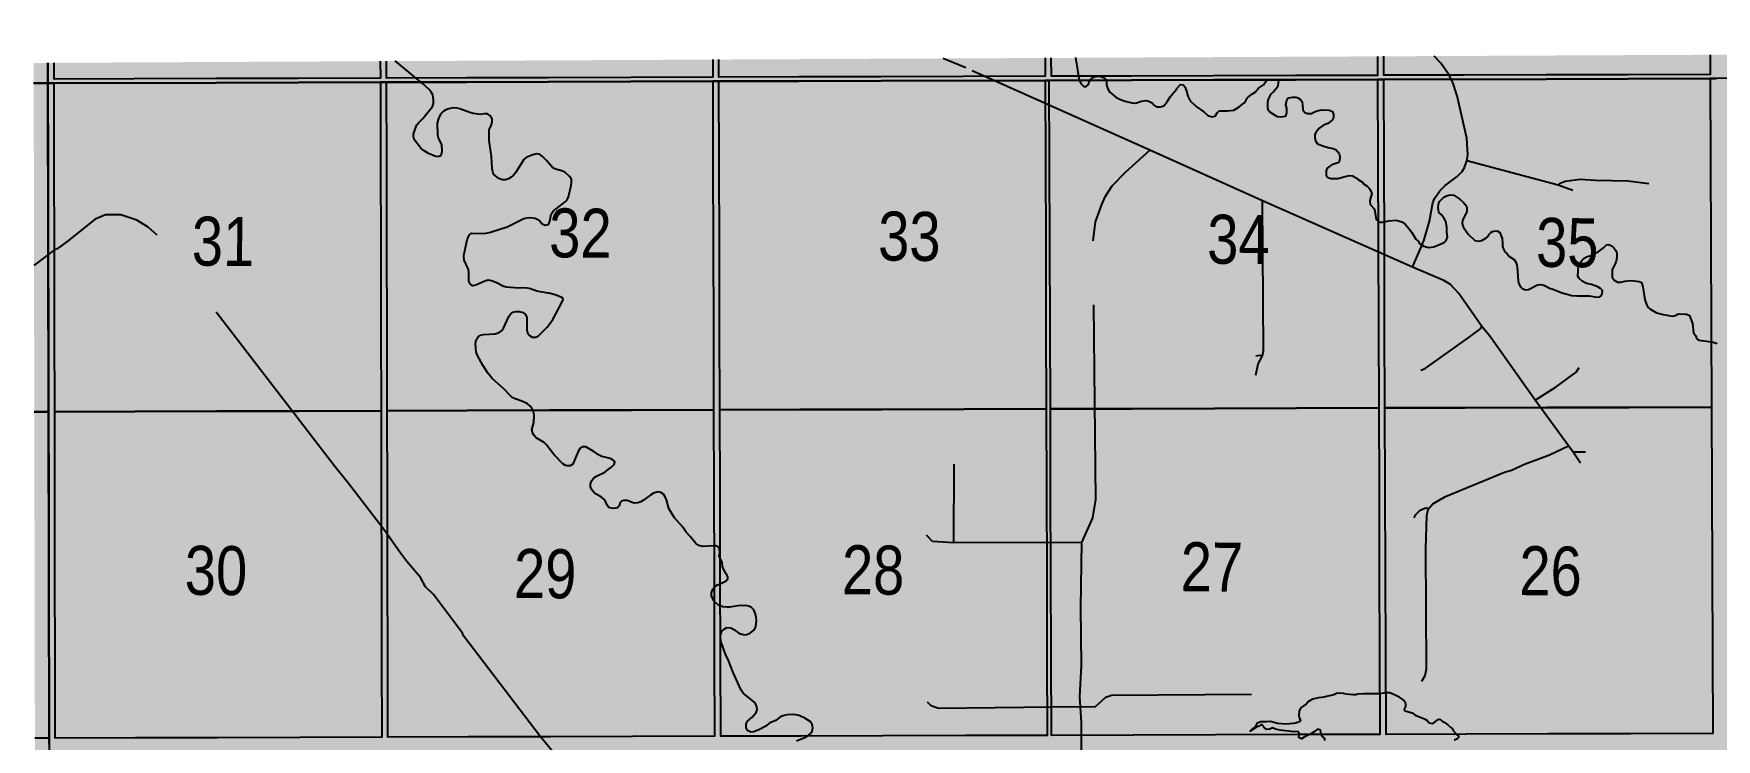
# Model space of a CAD drawing. Extents: x 513823 to 521440, y 6029490 to 6033352.
# Drawn here: x 518524.7 to 518799.2, y 6030742 to 6030857 of the extents above; entities that cross this region are included whole.
import ezdxf

# ---------------------------------------------------------------- set-up
doc = ezdxf.new("R2010")
doc.units = 0
doc.header["$LTSCALE"] = 5
doc.linetypes.add('DASHED2', pattern=[9.525, 6.35, -3.175])
for name, color, linetype in [('RoadSeg', 57, 'DASHED2'), ('T-WATER', 160, 'Continuous'), ('T-WATER-H', 133, 'Continuous'), ('Townships', 57, 'Continuous')]:
    doc.layers.add(name, color=color, linetype=linetype)
doc.layers.add('ROUTE-MAP-BACKGROUND-H', color=7, linetype='Continuous', true_color=0xf0ebff)
doc.layers.add('Sections', color=7, linetype='Continuous', true_color=0x13f661)
doc.styles.add('120', font='ARIALN.TTF', dxfattribs={"height": 13})

msp = doc.modelspace()

# ---------------------------------------------------------------- hatches: boundary and pattern name
at = {"layer": 'ROUTE-MAP-BACKGROUND-H'}
h = msp.add_hatch(color=256, dxfattribs=at)
h.dxf.hatch_style = 1
h.paths.add_polyline_path([(519556.633, 6029881.078), (518576.608, 6029875.664), (518575.923, 6030199.848), (518525.91, 6030199.804), (518524.729, 6030852.267), (519506.704, 6030857.03), (519512.062, 6030209.867), (519553.826, 6030210.196)])
at = {"layer": 'T-WATER-H'}
h = msp.add_hatch(color=256, dxfattribs=at)
h.dxf.hatch_style = 1
h.paths.add_polyline_path([(518770.95, 6030724.428), (518770.669, 6030725.612), (518769.754, 6030728.188), (518768.874, 6030729.419), (518767.542, 6030731.688), (518767.134, 6030732.794), (518767.006, 6030733.277), (518766.912, 6030733.943), (518766.664, 6030734.37), (518766.197, 6030734.631), (518765.713, 6030735.025), (518763.385, 6030735.34), (518762.756, 6030735.417), (518762.12, 6030735.366), (518761.198, 6030734.982), (518760.201, 6030734.489), (518759.81, 6030734.213), (518759.734, 6030734.213), (518759.452, 6030733.823), (518759.155, 6030733.334), (518759.225, 6030732.835), (518759.975, 6030731.455), (518759.977, 6030730.77), (518759.809, 6030730.177), (518758.515, 6030729.984), (518757.327, 6030730.053), (518755.927, 6030730.745), (518755.711, 6030730.905), (518754.736, 6030730.957), (518754.241, 6030731.097), (518754.188, 6030731.395), (518754.504, 6030731.986), (518754.526, 6030732.163), (518754.687, 6030732.461), (518754.837, 6030732.544), (518755.101, 6030732.952), (518755.383, 6030733.724), (518755.521, 6030733.927), (518755.951, 6030734.199), (518756.644, 6030734.903), (518757.133, 6030735.826), (518757.363, 6030736.595), (518757.366, 6030736.968), (518757.429, 6030737.398), (518757.495, 6030737.51), (518757.481, 6030738.176), (518757.409, 6030738.523), (518757.221, 6030739.022), (518756.726, 6030739.705), (518756.4, 6030740.603), (518756.134, 6030741.007), (518755.758, 6030741.303), (518755.815, 6030741.546), (518755.979, 6030741.655), (518756.505, 6030741.844), (518756.841, 6030742.003), (518757.135, 6030742.24), (518757.247, 6030742.413), (518756.822, 6030742.832), (518756.804, 6030742.85), (518756.317, 6030743.397), (518756.177, 6030743.656), (518755.93, 6030743.887), (518755.455, 6030744.309), (518754.86, 6030744.771), (518754.482, 6030744.995), (518754.26, 6030745.207), (518753.971, 6030745.234), (518753.751, 6030745.149), (518753.385, 6030744.802), (518752.899, 6030744.531), (518752.417, 6030744.665), (518752.096, 6030745.045), (518751.624, 6030745.298), (518750.808, 6030745.661), (518750.102, 6030745.907), (518749.623, 6030746.295), (518748.671, 6030746.559), (518748.388, 6030746.69), (518748.339, 6030746.915), (518748.528, 6030747.299), (518748.539, 6030747.666), (518748.458, 6030748.055), (518748.329, 6030748.243), (518747.279, 6030748.982), (518746.833, 6030749.239), (518745.999, 6030749.604), (518745.293, 6030749.603), (518744.289, 6030749.451), (518742.519, 6030749.426), (518741.703, 6030749.47), (518740.744, 6030749.37), (518740.451, 6030749.28), (518739.949, 6030749.271), (518738.866, 6030749.378), (518738.38, 6030749.487), (518737.373, 6030749.526), (518736.83, 6030749.305), (518735.25, 6030748.9), (518734.409, 6030748.801), (518733.419, 6030748.582), (518732.588, 6030748.079), (518732.27, 6030747.659), (518731.524, 6030747.093), (518731.234, 6030746.61), (518731.214, 6030745.826), (518731.287, 6030745.334), (518731.47, 6030745.062), (518731.34, 6030744.951), (518730.585, 6030744.654), (518730.304, 6030744.599), (518728.992, 6030744.518), (518727.664, 6030744.63), (518726.494, 6030744.909), (518725.866, 6030744.851), (518724.929, 6030744.892), (518724.344, 6030744.653), (518724.271, 6030744.37), (518724.057, 6030744.02), (518723.47, 6030743.591), (518723.182, 6030743.285), (518724.294, 6030744.007), (518724.699, 6030744.107), (518724.983, 6030744.369), (518725.111, 6030744.355), (518725.409, 6030743.979), (518725.883, 6030743.573), (518726.405, 6030743.627), (518726.86, 6030743.851), (518727.308, 6030743.61), (518728.065, 6030743.47), (518729.886, 6030743.248), (518731.055, 6030743.196), (518731.215, 6030742.871), (518731.201, 6030742.761), (518731.142, 6030742.28), (518731.568, 6030742.034), (518731.981, 6030742.317), (518732.894, 6030742.766), (518732.924, 6030742.781), (518733.801, 6030743.306), (518734.185, 6030743.626), (518734.642, 6030743.522), (518734.802, 6030742.792), (518734.81, 6030742.772), (518734.919, 6030742.475), (518735.355, 6030742.103), (518735.376, 6030741.789), (518735.389, 6030741.593), (518735.154, 6030741.155), (518735.115, 6030740.926), (518735.18, 6030740.503), (518735.517, 6030740.109), (518735.826, 6030739.416), (518736.013, 6030738.519), (518736.313, 6030738.141), (518736.879, 6030737.841), (518738.054, 6030737.83), (518738.635, 6030737.916), (518739.705, 6030738.263), (518740.484, 6030738.879), (518740.872, 6030738.614), (518741.052, 6030738.09), (518741.316, 6030737.67), (518741.66, 6030737.259), (518742.109, 6030737.036), (518742.714, 6030737.103), (518743.237, 6030737.305), (518743.672, 6030737.545), (518743.851, 6030737.464), (518744.016, 6030737.137), (518744.334, 6030736.185), (518745.348, 6030734.736), (518745.491, 6030734.485), (518745.355, 6030734.357), (518745.345, 6030734.348), (518745.097, 6030734.155), (518744.352, 6030733.939), (518744.341, 6030733.936), (518742.088, 6030733.308), (518741.403, 6030732.993), (518740.995, 6030732.719), (518740.45, 6030732.506), (518739.076, 6030732.492), (518738.209, 6030732.399), (518737.887, 6030732.289), (518737.428, 6030732.029), (518736.947, 6030731.909), (518736.703, 6030732.372), (518736.389, 6030732.747), (518736.182, 6030733.201), (518735.906, 6030734.243), (518735.156, 6030734.971), (518734.215, 6030735.493), (518733.721, 6030735.57), (518732.267, 6030735.642), (518732.308, 6030734.382), (518732.601, 6030732.722), (518733.029, 6030732.468), (518733.194, 6030732.442), (518735.312, 6030732.468), (518735.675, 6030732.32), (518735.878, 6030731.863), (518735.818, 6030731.715), (518735.463, 6030731.577), (518733.888, 6030731.078), (518733.334, 6030730.819), (518732.776, 6030730.667), (518732.238, 6030730.548), (518731.788, 6030730.331), (518731.164, 6030729.508), (518730.613, 6030728.65), (518730.422, 6030728.188), (518730.395, 6030727.97), (518730.405, 6030726.775), (518730.517, 6030726.185), (518730.506, 6030725.686), (518730.147, 6030725.207), (518729.727, 6030724.913), (518729.031, 6030724.675), (518728.53, 6030724.667), (518728.012, 6030724.745), (518727.63, 6030725.046), (518726.917, 6030726.429), (518726.232, 6030727.448), (518726.361, 6030727.021), (518726.322, 6030726.742), (518725.811, 6030725.468), (518725.963, 6030725.316), (518726.029, 6030724.142), (518726.258, 6030723.013), (518726.502, 6030722.456), (518726.779, 6030722.445), (518727.063, 6030722.767), (518727.532, 6030722.911), (518727.968, 6030722.676), (518728.85, 6030722.362), (518729.163, 6030720.442), (518729.183, 6030718.432), (518729.317, 6030717.901), (518729.601, 6030717.458), (518730.22, 6030716.72), (518730.492, 6030716.263), (518730.8, 6030715.887), (518731.148, 6030715.537), (518731.985, 6030715.003), (518732.441, 6030714.687), (518734.073, 6030714.361), (518735.423, 6030714.169), (518736.557, 6030714.23), (518737.313, 6030714.469), (518737.709, 6030714.48), (518738.308, 6030714.4), (518739.072, 6030714.186), (518739.98, 6030714.201), (518740.704, 6030714.433), (518742.032, 6030714.401), (518742.596, 6030714.514), (518743.412, 6030714.476), (518743.833, 6030714.355), (518744.407, 6030714.381), (518744.936, 6030714.479), (518745.932, 6030715.02), (518746.254, 6030715.195), (518746.663, 6030715.467), (518748.556, 6030717.015), (518748.732, 6030717.679), (518748.783, 6030718.432), (518748.872, 6030718.813), (518749.186, 6030719.177), (518749.508, 6030719.433), (518750.189, 6030719.558), (518750.361, 6030719.496), (518750.569, 6030719.248), (518750.809, 6030718.816), (518750.933, 6030718.246), (518751.197, 6030717.828), (518751.656, 6030717.566), (518751.89, 6030717.124), (518752.052, 6030716.55), (518751.929, 6030715.988), (518751.758, 6030715.637), (518751.255, 6030715.055), (518751.24, 6030715.033), (518750.767, 6030714.331), (518750.105, 6030713.613), (518749.631, 6030713.689), (518749.581, 6030713.743), (518749.139, 6030713.766), (518748.757, 6030713.424), (518748.346, 6030712.86), (518747.79, 6030712.317), (518746.971, 6030711.766), (518746.626, 6030711.352), (518745.863, 6030710.015), (518745.494, 6030709.683), (518744.428, 6030707.971), (518744.205, 6030707.371), (518744.083, 6030706.057), (518743.899, 6030705.001), (518743.596, 6030704.56), (518743.262, 6030704.212), (518741.987, 6030703.172), (518741.494, 6030702.525), (518741.268, 6030702.361), (518740.89, 6030702.356), (518740.404, 6030702.471), (518739.74, 6030702.738), (518739.061, 6030702.783), (518738.464, 6030702.773), (518737.339, 6030702.584), (518736.883, 6030702.381), (518735.858, 6030701.294), (518735.492, 6030700.981), (518735.239, 6030700.551), (518735.238, 6030700.341), (518735.351, 6030699.974), (518736.516, 6030699.037), (518736.746, 6030698.781), (518737.29, 6030698.387), (518738.747, 6030697.05), (518739.14, 6030696.756), (518739.589, 6030696.521), (518739.834, 6030696.295), (518740.514, 6030695.344), (518741.337, 6030694.498), (518742.456, 6030693.743), (518743.608, 6030692.746), (518743.932, 6030692.39), (518744.207, 6030691.983), (518744.484, 6030691.28), (518744.499, 6030691.231), (518744.739, 6030690.444), (518745.036, 6030690.389), (518745.491, 6030690.562), (518745.506, 6030690.568), (518745.72, 6030690.664), (518745.888, 6030690.626), (518746.206, 6030690.459), (518746.936, 6030689.823), (518748.086, 6030689.528), (518748.174, 6030689.006), (518748.31, 6030688.706), (518748.379, 6030688.917), (518748.681, 6030689.313), (518749.141, 6030689.173), (518749.64, 6030689.154), (518750.672, 6030689.717), (518751.352, 6030690.277), (518751.416, 6030690.516), (518751.422, 6030691.001), (518751.58, 6030691.549), (518752.494, 6030691.968), (518754.38, 6030692.655), (518755.947, 6030692.53), (518756.437, 6030692.605), (518756.63, 6030693.113), (518756.531, 6030693.476), (518756.398, 6030693.588), (518757.01, 6030694.375), (518757.384, 6030694.667), (518757.937, 6030694.799), (518758.432, 6030695.033), (518758.551, 6030695.371), (518758.099, 6030695.632), (518757.596, 6030696.111), (518757.755, 6030697.078), (518757.961, 6030697.532), (518758.51, 6030698.093), (518758.563, 6030698.36), (518758.771, 6030698.833), (518758.481, 6030699.285), (518758.469, 6030699.787), (518758.597, 6030700.426), (518759.039, 6030700.407), (518759.558, 6030700.148), (518759.978, 6030700.4), (518759.941, 6030701.768), (518760.013, 6030702.164), (518760.604, 6030702.569), (518761.084, 6030702.711), (518762.079, 6030702.885), (518762.975, 6030702.783), (518763.426, 6030702.566), (518763.883, 6030702.684), (518764.607, 6030703.364), (518765.044, 6030703.607), (518765.712, 6030703.657), (518766.264, 6030703.528), (518766.385, 6030703.654), (518766.55, 6030703.982), (518766.742, 6030704.443), (518766.749, 6030704.615), (518766.937, 6030704.986), (518767.487, 6030705.701), (518768.424, 6030706.244), (518769.216, 6030707.588), (518769.411, 6030708.066), (518769.663, 6030708.286), (518770.074, 6030708.808), (518770.383, 6030708.968), (518770.499, 6030709.202), (518770.605, 6030709.691), (518770.692, 6030710.155), (518770.741, 6030710.977), (518770.908, 6030711.49), (518771.9, 6030712.991), (518771.91, 6030713.003), (518772.334, 6030713.529), (518772.601, 6030714.037), (518773.149, 6030714.816), (518773.178, 6030715.089), (518773.217, 6030715.466), (518773.519, 6030715.876), (518774.279, 6030717.197), (518774.328, 6030718.05), (518774.31, 6030718.587), (518774.179, 6030719.069), (518773.55, 6030720.66), (518772.769, 6030721.998), (518771.874, 6030723.024), (518771.865, 6030723.034), (518771.353, 6030723.701)])

# ---------------------------------------------------------------- linework, layer by layer
at = {"layer": 'RoadSeg'}
for p, q in [((518725.214, 6030829.795), (518706.833, 6030838.02)), ((518773.431, 6030832.326), (518758.546, 6030836.322)), ((518749.688, 6030818.973), (518725.214, 6030829.795)), ((518775.861, 6030831.46), (518773.431, 6030832.326)), ((518749.688, 6030818.973), (518750.887, 6030821.737)), ((518750.887, 6030821.737), (518751.154, 6030822.336)), ((518751.154, 6030822.336), (518751.387, 6030822.935)), ((518751.387, 6030822.935), (518751.52, 6030823.269)), ((518775.129, 6030789.803), (518769.701, 6030797.262)), ((518775.895, 6030788.771), (518775.129, 6030789.803)), ((518777.093, 6030786.973), (518775.895, 6030788.771)), ((518777.893, 6030788.771), (518775.895, 6030788.771)), ((518674.866, 6030774.02), (518674.899, 6030786.84)), ((518695.711, 6030774.053), (518674.866, 6030774.02))]:
    msp.add_line(p, q, dxfattribs=at)
for points in [[(518706.833, 6030838.02), (518676.797, 6030851.439), (518673.467, 6030852.805), (518673.128, 6030852.987)], [(518758.546, 6030836.322), (518758.679, 6030837.254), (518758.546, 6030839.985), (518756.981, 6030846.911), (518756.248, 6030849.042), (518755.649, 6030850.274), (518754.284, 6030852.239), (518753.216, 6030853.376)], [(518695.711, 6030774.053), (518697.543, 6030778.082), (518698.042, 6030781.079), (518697.576, 6030823.235), (518697.942, 6030826.332), (518698.974, 6030829.196), (518699.607, 6030830.528), (518700.706, 6030832.193), (518702.837, 6030834.457), (518706.833, 6030838.02)], [(518751.52, 6030823.269), (518752.452, 6030826.465), (518752.985, 6030829.462), (518753.285, 6030830.161), (518754.151, 6030831.427), (518755.016, 6030832.292), (518756.948, 6030833.724), (518757.78, 6030834.557), (518758.18, 6030835.19), (518758.546, 6030836.322)], [(518773.431, 6030832.326), (518773.764, 6030832.659), (518774.563, 6030832.992), (518777.027, 6030833.325), (518779.524, 6030833.125), (518784.786, 6030833.058), (518788.249, 6030832.625)], [(518725.181, 6030804.521), (518725.347, 6030805.387), (518725.214, 6030829.795)], [(518610.3, 6030738.889), (518607.436, 6030742.386), (518594.849, 6030758.835), (518594.716, 6030759.268), (518589.954, 6030765.562), (518588.655, 6030766.827), (518587.823, 6030768.359), (518585.625, 6030770.956), (518584.493, 6030772.488), (518581.996, 6030775.984), (518578.266, 6030780.846), (518576.102, 6030783.676), (518573.871, 6030786.473), (518544.868, 6030824.201), (518543.402, 6030825.5), (518541.538, 6030826.632), (518538.974, 6030827.498), (518536.443, 6030827.497), (518534.778, 6030826.765), (518530.216, 6030823.169), (518528.584, 6030821.97), (518528.152, 6030821.803), (518524.78, 6030819.245)], [(518760.977, 6030809.283), (518757.214, 6030814.677), (518755.882, 6030816.143), (518754.783, 6030816.775), (518749.688, 6030818.973)], [(518751.054, 6030802.157), (518751.72, 6030802.457), (518758.713, 6030807.385), (518760.744, 6030808.917), (518760.977, 6030809.283)], [(518769.701, 6030797.262), (518762.275, 6030807.685), (518760.977, 6030809.283)], [(518724.115, 6030804.488), (518724.748, 6030804.621), (518725.181, 6030804.521)], [(518724.115, 6030801.358), (518724.515, 6030803.222), (518725.181, 6030804.521)], [(518769.701, 6030797.262), (518773.131, 6030799.46), (518776.361, 6030801.857), (518776.86, 6030802.623)], [(518752.219, 6030779.514), (518752.985, 6030780.347), (518755.05, 6030781.578), (518764.706, 6030785.541), (518765.838, 6030785.874), (518767.936, 6030786.84), (518772.032, 6030788.338), (518775.129, 6030789.803)], [(518749.955, 6030778.082), (518750.221, 6030778.648), (518750.954, 6030779.314), (518751.986, 6030779.747), (518752.219, 6030779.514)], [(518751.22, 6030751.443), (518751.753, 6030752.375), (518751.986, 6030753.474), (518751.853, 6030773.021), (518752.019, 6030778.448), (518752.219, 6030779.514)], [(518674.866, 6030774.02), (518671.37, 6030774.253), (518670.404, 6030775.252)], [(518695.511, 6030747.247), (518695.411, 6030748.879), (518695.678, 6030754.007), (518695.578, 6030763.464), (518695.711, 6030774.053)], [(518695.511, 6030747.247), (518672.369, 6030746.981), (518671.17, 6030747.447), (518670.571, 6030748.046)], [(518695.511, 6030747.247), (518697.942, 6030747.314), (518699.64, 6030748.846), (518700.573, 6030749.145), (518723.416, 6030749.312)], [(518710.562, 6030689.807), (518710.462, 6030690.406), (518710.196, 6030690.872), (518707.166, 6030693.37), (518706.2, 6030694.702), (518698.075, 6030717.178), (518697.076, 6030719.609), (518696.077, 6030721.407), (518695.744, 6030722.573), (518695.678, 6030744.65), (518695.511, 6030747.247)]]:
    msp.add_lwpolyline(points, dxfattribs=at)
at = {"layer": 'Sections', "color": 8}
for points in [[(518581.279, 6030852.542), (518581.285, 6030849.776), (518567.894, 6030849.737), (518554.502, 6030849.699), (518541.111, 6030849.661), (518528.055, 6030849.623), (518528.05, 6030852.284)], [(518635.512, 6030852.805), (518635.519, 6030849.93), (518622.128, 6030849.892), (518608.737, 6030849.854), (518595.346, 6030849.816), (518582.289, 6030849.778), (518582.283, 6030852.547)], [(518689.745, 6030853.068), (518689.753, 6030850.083), (518676.362, 6030850.045), (518662.971, 6030850.008), (518649.58, 6030849.97), (518636.524, 6030849.933), (518636.516, 6030852.81)], [(518743.977, 6030853.331), (518743.987, 6030850.237), (518730.596, 6030850.199), (518717.205, 6030850.161), (518703.814, 6030850.123), (518690.757, 6030850.086), (518690.749, 6030853.073)], [(518798.244, 6030853.594), (518798.256, 6030850.363), (518784.856, 6030850.332), (518771.456, 6030850.301), (518758.056, 6030850.269), (518744.991, 6030850.239), (518744.981, 6030853.336)], [(518524.726, 6030848.949), (518527.052, 6030848.951), (518527.076, 6030835.558), (518527.101, 6030822.166), (518527.126, 6030808.776), (518527.151, 6030795.386), (518524.823, 6030795.384)], [(518524.823, 6030795.384), (518527.151, 6030795.386), (518527.177, 6030781.995), (518527.202, 6030768.605), (518527.228, 6030755.215), (518527.252, 6030742.159), (518524.919, 6030742.158)]]:
    msp.add_lwpolyline(points, dxfattribs=at)
for points in [[(518541.218, 6030795.426), (518528.156, 6030795.389), (518528.13, 6030808.779), (518528.105, 6030822.169), (518528.08, 6030835.561), (518528.056, 6030848.954), (518541.112, 6030848.991), (518554.504, 6030849.029), (518567.895, 6030849.068), (518581.286, 6030849.106), (518581.316, 6030835.714), (518581.346, 6030822.322), (518581.377, 6030808.932), (518581.408, 6030795.541), (518568.011, 6030795.503), (518554.614, 6030795.464)], [(518595.474, 6030795.582), (518582.412, 6030795.544), (518582.382, 6030808.935), (518582.351, 6030822.325), (518582.321, 6030835.717), (518582.291, 6030849.109), (518595.347, 6030849.146), (518608.739, 6030849.185), (518622.13, 6030849.223), (518635.521, 6030849.261), (518635.556, 6030835.868), (518635.592, 6030822.476), (518635.628, 6030809.086), (518635.664, 6030795.696), (518622.268, 6030795.658), (518608.871, 6030795.62)], [(518649.731, 6030795.735), (518636.669, 6030795.699), (518636.632, 6030809.089), (518636.596, 6030822.479), (518636.561, 6030835.871), (518636.525, 6030849.263), (518649.582, 6030849.3), (518662.973, 6030849.338), (518676.364, 6030849.376), (518689.755, 6030849.414), (518689.797, 6030836.021), (518689.839, 6030822.627), (518689.881, 6030809.236), (518689.924, 6030795.844), (518676.526, 6030795.808), (518663.129, 6030795.771)], [(518703.988, 6030795.885), (518690.593, 6030795.846), (518690.551, 6030809.238), (518690.508, 6030822.629), (518690.466, 6030836.022), (518690.425, 6030849.416), (518703.816, 6030849.454), (518717.207, 6030849.491), (518730.598, 6030849.529), (518743.989, 6030849.567), (518744.035, 6030836.175), (518744.08, 6030822.783), (518744.126, 6030809.393), (518744.172, 6030796.002), (518730.778, 6030795.963), (518717.383, 6030795.924)], [(518758.245, 6030796.036), (518745.177, 6030796.005), (518745.13, 6030809.395), (518745.084, 6030822.785), (518745.039, 6030836.177), (518744.993, 6030849.569), (518758.058, 6030849.6), (518771.458, 6030849.631), (518784.858, 6030849.663), (518798.258, 6030849.694), (518798.307, 6030836.303), (518798.355, 6030822.912), (518798.405, 6030809.523), (518798.454, 6030796.134), (518785.051, 6030796.101), (518771.648, 6030796.069)], [(518541.324, 6030742.2), (518528.257, 6030742.162), (518528.232, 6030755.218), (518528.206, 6030768.608), (518528.181, 6030781.998), (518528.156, 6030795.389), (518541.218, 6030795.426), (518554.614, 6030795.464), (518568.011, 6030795.503), (518581.408, 6030795.541), (518581.439, 6030782.151), (518581.47, 6030768.761), (518581.501, 6030755.371), (518581.531, 6030742.315), (518568.129, 6030742.277), (518554.726, 6030742.238)], [(518595.602, 6030742.356), (518582.535, 6030742.318), (518582.505, 6030755.374), (518582.474, 6030768.764), (518582.443, 6030782.154), (518582.412, 6030795.544), (518595.474, 6030795.582), (518608.871, 6030795.62), (518622.268, 6030795.658), (518635.664, 6030795.696), (518635.701, 6030782.306), (518635.737, 6030768.916), (518635.773, 6030755.525), (518635.808, 6030742.47), (518622.407, 6030742.432), (518609.005, 6030742.394)], [(518649.88, 6030742.507), (518636.813, 6030742.473), (518636.777, 6030755.528), (518636.741, 6030768.918), (518636.705, 6030782.309), (518636.669, 6030795.699), (518649.731, 6030795.735), (518663.129, 6030795.771), (518676.526, 6030795.808), (518689.924, 6030795.844), (518689.965, 6030782.453), (518690.006, 6030769.061), (518690.047, 6030755.669), (518690.087, 6030742.613), (518676.685, 6030742.577), (518663.282, 6030742.542)], [(518704.156, 6030742.655), (518690.756, 6030742.615), (518690.716, 6030755.671), (518690.675, 6030769.063), (518690.634, 6030782.455), (518690.593, 6030795.846), (518703.988, 6030795.885), (518717.383, 6030795.924), (518730.778, 6030795.963), (518744.172, 6030796.002), (518744.219, 6030782.612), (518744.265, 6030769.222), (518744.311, 6030755.832), (518744.356, 6030742.776), (518730.956, 6030742.736), (518717.556, 6030742.695)], [(518758.431, 6030742.811), (518745.36, 6030742.779), (518745.315, 6030755.834), (518745.269, 6030769.224), (518745.223, 6030782.615), (518745.177, 6030796.005), (518758.245, 6030796.036), (518771.648, 6030796.069), (518785.051, 6030796.101), (518798.454, 6030796.134), (518798.503, 6030782.744), (518798.553, 6030769.355), (518798.602, 6030755.966), (518798.65, 6030742.912), (518785.244, 6030742.878), (518771.838, 6030742.845)]]:
    msp.add_lwpolyline(points, close=True, dxfattribs=at)
at = {"layer": 'T-WATER'}
for points in [[(518590.677, 6030836.938), (518590.163, 6030837.046), (518589.125, 6030837.489), (518588.292, 6030838.023), (518587.869, 6030838.388), (518586.984, 6030839.544), (518586.73, 6030839.975), (518586.686, 6030840.298), (518586.684, 6030840.624), (518587.012, 6030841.603), (518587.262, 6030842.154), (518587.543, 6030842.554), (518588.219, 6030843.224), (518589.801, 6030845.172), (518589.932, 6030845.669), (518589.945, 6030846.24), (518589.836, 6030847.062), (518589.595, 6030847.499), (518589.266, 6030847.928), (518588.138, 6030848.919), (518583.722, 6030852.577)], [(518695.357, 6030849.457), (518694.763, 6030853.171)], [(518695.357, 6030849.457), (518695.368, 6030849.33), (518695.613, 6030848.878), (518696.066, 6030848.42), (518696.464, 6030848.407), (518696.803, 6030848.759), (518696.995, 6030849.27), (518697.031, 6030849.463)], [(518699.761, 6030849.466), (518699.743, 6030848.609), (518700.013, 6030847.924), (518700.293, 6030847.486), (518701.285, 6030846.67), (518701.887, 6030846.331), (518702.78, 6030846.042), (518703.905, 6030845.769), (518704.507, 6030845.714), (518705.475, 6030846.004), (518706.161, 6030846.116), (518706.496, 6030846.104), (518707.185, 6030845.768), (518707.594, 6030845.338), (518707.904, 6030845.115), (518708.57, 6030845.083), (518709.084, 6030845.249), (518709.693, 6030846.03), (518710.122, 6030846.719), (518710.631, 6030847.345), (518710.902, 6030847.589), (518711.213, 6030848.087), (518711.694, 6030848.645), (518711.838, 6030848.727), (518712.217, 6030848.668), (518712.372, 6030848.593), (518712.553, 6030848.367), (518712.817, 6030847.681), (518712.997, 6030846.863), (518713.401, 6030846.08), (518714.404, 6030845.16), (518715.641, 6030844.296), (518716.293, 6030843.7), (518716.995, 6030843.462), (518717.192, 6030843.507), (518717.481, 6030843.574), (518717.813, 6030844.143), (518718.077, 6030844.375), (518718.279, 6030844.436), (518719.512, 6030844.428), (518720.549, 6030844.582), (518721.402, 6030845.091), (518722.142, 6030845.72), (518722.479, 6030846.063), (518722.727, 6030846.509), (518722.873, 6030846.658), (518723.45, 6030847.167), (518724, 6030847.518), (518724.542, 6030848.132), (518725.373, 6030848.676), (518725.862, 6030849.419), (518726.172, 6030849.541)], [(518727.794, 6030849.545), (518727.768, 6030848.889), (518727.658, 6030848.305), (518726.998, 6030847.56), (518726.53, 6030847.135), (518726.117, 6030846.375), (518726.015, 6030845.807), (518726.013, 6030844.986), (518726.05, 6030844.748), (518726.159, 6030844.571), (518726.475, 6030844.215), (518727.319, 6030843.693), (518727.659, 6030843.533), (518728.299, 6030843.474), (518728.884, 6030843.564), (518729.019, 6030843.654), (518729.197, 6030844.123), (518729.162, 6030844.825), (518729.017, 6030845.408), (518729.104, 6030845.948), (518729.297, 6030846.392), (518729.491, 6030846.563), (518730.121, 6030846.664), (518730.72, 6030846.663), (518730.993, 6030846.574), (518731.387, 6030846.298), (518731.674, 6030845.89), (518731.752, 6030845.493), (518731.808, 6030844.637), (518732.092, 6030844.184), (518732.532, 6030843.997), (518733.202, 6030844.017), (518733.572, 6030844.243), (518734.121, 6030844.466), (518734.836, 6030844.616), (518736.057, 6030844.564), (518736.607, 6030844.324), (518736.791, 6030843.858), (518736.815, 6030843.361), (518736.549, 6030842.908), (518735.852, 6030842.384), (518735.133, 6030842.091), (518734.388, 6030841.587), (518733.828, 6030840.781), (518733.751, 6030840.56), (518733.751, 6030840.054), (518733.827, 6030839.561), (518734.099, 6030839.144), (518734.44, 6030838.947), (518735.053, 6030838.732), (518735.946, 6030838.473), (518736.751, 6030838.324), (518737.206, 6030838.07), (518737.535, 6030837.729), (518737.779, 6030837.286), (518737.846, 6030837.018), (518737.837, 6030836.68), (518737.698, 6030836.125), (518737.505, 6030835.954), (518736.521, 6030835.63), (518736.164, 6030835.439), (518735.772, 6030835.11), (518735.576, 6030834.733), (518735.572, 6030833.962), (518735.821, 6030833.617), (518736.329, 6030833.426), (518737.489, 6030833.412), (518738.67, 6030833.767), (518739.414, 6030833.895), (518739.907, 6030833.87), (518740.741, 6030833.374), (518740.87, 6030833.182), (518741.519, 6030832.797), (518741.694, 6030832.528), (518742.302, 6030832.141), (518742.609, 6030831.821), (518742.816, 6030831.493), (518743.054, 6030830.896), (518742.867, 6030830.422), (518742.739, 6030829.85), (518742.767, 6030829.193), (518743.473, 6030828.43), (518743.771, 6030826.747), (518744.033, 6030826.51), (518744.123, 6030826.429), (518744.395, 6030826.313), (518744.77, 6030826.315), (518745.037, 6030826.369), (518745.838, 6030826.534), (518746.996, 6030826.641), (518747.948, 6030826.371)], [(518599.437, 6030816.719), (518598.885, 6030816.819), (518598.307, 6030816.698), (518596.851, 6030816.017), (518596.305, 6030815.888), (518595.931, 6030816.218), (518595.732, 6030816.679), (518595.71, 6030818.09), (518595.643, 6030818.586), (518594.965, 6030820.12), (518594.93, 6030820.877), (518595.225, 6030822.386), (518595.43, 6030823.433), (518595.755, 6030824.17), (518596.16, 6030824.487), (518598.183, 6030824.467), (518598.802, 6030824.532), (518599.284, 6030824.662), (518601.959, 6030825.52), (518604.248, 6030826.676), (518604.709, 6030826.869), (518605.218, 6030826.997), (518605.769, 6030827.036), (518606.542, 6030826.945), (518606.982, 6030826.708), (518607.369, 6030826.391), (518607.704, 6030826.027), (518608.152, 6030825.802), (518608.706, 6030825.913), (518608.761, 6030826.046), (518608.923, 6030826.441), (518609.162, 6030827.587), (518609.47, 6030828.095), (518611.432, 6030829.593), (518611.763, 6030829.959), (518611.986, 6030830.439), (518612.383, 6030832.07), (518612.458, 6030832.633), (518612.459, 6030833.276), (518612.417, 6030833.406), (518612.098, 6030833.784), (518611.358, 6030834.453), (518610.901, 6030834.654), (518609.849, 6030834.933), (518609.434, 6030835.158), (518608.736, 6030835.978), (518608.4, 6030836.373), (518607.661, 6030837.073), (518607.255, 6030837.38), (518606.758, 6030837.422), (518606.152, 6030837.275), (518605.103, 6030836.827), (518604.677, 6030836.516), (518603.329, 6030834.334), (518602.989, 6030833.945), (518602.609, 6030833.639), (518602.196, 6030833.383), (518601.692, 6030833.191), (518601.193, 6030833.204), (518600.599, 6030833.404), (518599.812, 6030834.051), (518599.615, 6030834.51), (518599.523, 6030835.037), (518599.443, 6030837.006), (518599.046, 6030839.597), (518599.017, 6030841.332), (518599.377, 6030842.072), (518599.547, 6030842.597), (518599.544, 6030843.1), (518599.326, 6030843.57), (518598.773, 6030843.96), (518598.276, 6030843.963), (518597.554, 6030843.875), (518596.43, 6030843.998), (518595.86, 6030844.16), (518594.245, 6030844.783), (518593.758, 6030844.897), (518593.16, 6030844.917), (518592.444, 6030844.771), (518591.976, 6030844.596), (518591.533, 6030844.331), (518591.174, 6030843.946), (518590.891, 6030843.489), (518590.697, 6030843.013), (518590.581, 6030842.433), (518590.6, 6030840.529), (518590.801, 6030839.895), (518591.271, 6030838.958), (518591.322, 6030837.826), (518591.145, 6030837.113), (518590.677, 6030836.938)], [(518747.948, 6030826.371), (518748.489, 6030825.949), (518749.121, 6030825.216), (518749.58, 6030824.604), (518750.239, 6030823.543), (518750.591, 6030823.197), (518750.829, 6030822.823), (518750.856, 6030822.779), (518750.957, 6030822.715), (518751.544, 6030822.392), (518752.31, 6030822.181), (518753.159, 6030822.268), (518754.441, 6030822.831), (518754.895, 6030823.03), (518755.149, 6030823.302), (518755.375, 6030823.838), (518755.275, 6030824.682), (518755.261, 6030825.459), (518755.126, 6030826.404), (518754.812, 6030827.009), (518754.294, 6030827.616), (518754.051, 6030827.809), (518753.956, 6030827.987), (518753.858, 6030828.553), (518753.939, 6030829.212), (518754.104, 6030829.684), (518754.81, 6030830.363), (518755.232, 6030830.611), (518755.779, 6030830.739), (518756.445, 6030830.699), (518757.399, 6030830.059), (518758.007, 6030829.517), (518758.337, 6030829.142), (518758.547, 6030828.669), (518758.535, 6030828.031), (518757.824, 6030826.587), (518757.803, 6030826.087), (518757.933, 6030825.53), (518758.776, 6030824.327), (518759.844, 6030823.321), (518760.446, 6030823.188), (518761.009, 6030823.281), (518761.661, 6030823.675), (518761.839, 6030823.84), (518762.198, 6030824.351), (518762.451, 6030824.599), (518762.754, 6030824.787), (518762.882, 6030824.842), (518763.514, 6030824.89), (518763.903, 6030824.591), (518764.328, 6030823.657), (518764.35, 6030822.855), (518764.366, 6030822.352), (518764.507, 6030821.872), (518764.767, 6030821.452), (518765.123, 6030821.146), (518765.415, 6030820.754), (518766.248, 6030820.197), (518766.512, 6030819.783), (518766.692, 6030819.282), (518766.748, 6030818.941), (518766.914, 6030816.733), (518767.022, 6030816.25), (518767.279, 6030815.749), (518767.517, 6030815.527), (518767.962, 6030815.299), (518768.34, 6030815.269), (518768.61, 6030815.31), (518769.972, 6030816.004), (518770.2, 6030816.077), (518770.63, 6030816.106), (518771.121, 6030816.012), (518771.543, 6030815.796), (518772.046, 6030815.537), (518772.594, 6030815.374), (518774.08, 6030814.794), (518775.678, 6030814.341), (518776.474, 6030814.266), (518778.491, 6030814.26), (518779.773, 6030814.093), (518780.265, 6030814.137), (518780.447, 6030814.298), (518780.644, 6030814.597), (518780.673, 6030815.142), (518780.341, 6030815.464), (518779.908, 6030815.748), (518778.902, 6030816.119), (518778.291, 6030816.223), (518777.822, 6030816.399), (518777.363, 6030816.656), (518776.864, 6030817.122)], [(518776.864, 6030817.122), (518776.695, 6030817.361), (518776.657, 6030817.484), (518776.69, 6030818.298), (518776.754, 6030819.3), (518777.299, 6030820.064), (518777.699, 6030820.426), (518778.04, 6030820.626), (518778.992, 6030820.932), (518779.563, 6030821.303), (518779.944, 6030821.441), (518780.822, 6030822.124), (518781.343, 6030822.616), (518781.672, 6030822.635), (518782.192, 6030822.456), (518782.551, 6030822.136), (518782.845, 6030821.701), (518783.023, 6030821.234), (518783.001, 6030820.544), (518782.901, 6030819.954), (518782.724, 6030819.486), (518782.255, 6030818.569), (518782.229, 6030818.409), (518782.274, 6030817.301), (518782.596, 6030816.843), (518783.128, 6030816.516), (518783.64, 6030816.534), (518784.314, 6030816.676), (518785.334, 6030816.785), (518786.662, 6030816.625), (518787.024, 6030816.432), (518787.267, 6030815.748), (518787.525, 6030814.003), (518787.658, 6030813.456), (518788.042, 6030812.477), (518788.396, 6030812.154), (518789.504, 6030811.509), (518790.576, 6030811.231), (518792.072, 6030810.987), (518792.625, 6030811.101), (518792.852, 6030811.223), (518793.077, 6030811.35), (518794.206, 6030811.315), (518794.418, 6030811.273), (518794.871, 6030811.057), (518795.331, 6030809.795), (518795.526, 6030808.265), (518795.825, 6030807.841), (518796.054, 6030807.257), (518796.453, 6030807.042), (518798.38, 6030806.765), (518798.732, 6030806.714), (518799.385, 6030806.531)], [(518616.116, 6030784.587), (518616.539, 6030784.878), (518617.915, 6030785.531), (518619.087, 6030786.43), (518619.431, 6030786.766), (518619.537, 6030787.175), (518619.49, 6030787.315), (518619.074, 6030787.638), (518618.555, 6030787.814), (518617.415, 6030788.088), (518616.963, 6030788.3), (518616.13, 6030788.912), (518614.816, 6030789.648), (518614.189, 6030789.645), (518613.882, 6030789.447), (518613.506, 6030788.803), (518612.67, 6030786.81), (518612.251, 6030786.555), (518611.753, 6030786.572), (518611.508, 6030786.637), (518611.078, 6030786.9), (518609.647, 6030788.374), (518608.852, 6030789.416), (518608.404, 6030790.004), (518608.022, 6030790.352), (518606.723, 6030791.139), (518606.372, 6030791.495), (518606.114, 6030791.94), (518606.015, 6030792.432), (518606.308, 6030793.625), (518606.384, 6030794.779), (518606.256, 6030795.474), (518606.169, 6030795.637), (518605.993, 6030795.969), (518605.652, 6030796.356), (518605.278, 6030796.654), (518604.847, 6030796.907), (518604.361, 6030797.133), (518603.275, 6030797.479), (518602.817, 6030797.713), (518602.441, 6030798.029), (518601.409, 6030799.099), (518599.54, 6030800.797), (518598.898, 6030801.618), (518598.059, 6030802.886), (518597.103, 6030804.656), (518596.94, 6030805.154), (518596.857, 6030805.699), (518596.833, 6030806.51), (518596.944, 6030807.099), (518597.225, 6030807.597), (518597.613, 6030807.896), (518598.1, 6030807.999), (518600.038, 6030808.063), (518600.649, 6030808.316), (518601.036, 6030808.603), (518601.355, 6030808.988), (518602.255, 6030810.925), (518602.528, 6030811.321), (518602.901, 6030811.621), (518603.383, 6030811.755), (518603.955, 6030811.746), (518604.581, 6030811.58), (518604.994, 6030811.231), (518605.207, 6030810.769), (518605.183, 6030808.752), (518605.316, 6030808.269), (518605.639, 6030807.809), (518606.06, 6030807.546), (518606.642, 6030807.531), (518607.075, 6030807.779), (518607.822, 6030808.447), (518608.498, 6030809.192), (518608.802, 6030809.605), (518609.406, 6030810.427), (518610.914, 6030813.196), (518611.133, 6030813.695), (518611.078, 6030813.885), (518610.779, 6030814.069), (518609.795, 6030814.464), (518608.789, 6030814.706), (518608.693, 6030814.729), (518607.428, 6030814.921), (518606.838, 6030815.059), (518605.785, 6030815.412), (518605.232, 6030815.512), (518603.249, 6030815.571), (518601.821, 6030815.711), (518601.296, 6030815.867), (518600.403, 6030816.368), (518599.437, 6030816.719)], [(518637.819, 6030760.18), (518638.441, 6030760.155), (518638.962, 6030759.886), (518639.793, 6030759.304), (518640.251, 6030759.103), (518640.779, 6030759.023), (518641.444, 6030759.158), (518642.22, 6030759.743), (518642.485, 6030760.193), (518642.612, 6030760.81), (518642.648, 6030761.308), (518642.614, 6030761.955), (518642.454, 6030762.548), (518642.203, 6030763.071), (518641.83, 6030763.458), (518641.386, 6030763.696), (518640.896, 6030763.795), (518639.61, 6030763.723), (518638.308, 6030763.522), (518637.809, 6030763.513), (518637.157, 6030763.586), (518636.72, 6030763.733), (518636.53, 6030763.797), (518635.78, 6030764.445), (518635.714, 6030764.56), (518635.533, 6030764.879), (518635.34, 6030765.365), (518635.305, 6030765.867), (518635.541, 6030766.461), (518635.709, 6030766.66), (518635.879, 6030766.864), (518636.29, 6030767.164), (518636.711, 6030767.349), (518637.715, 6030767.789), (518637.982, 6030768.212), (518637.962, 6030768.407), (518637.798, 6030768.827), (518637.727, 6030768.946), (518637.274, 6030769.699), (518637.113, 6030770.172), (518637.034, 6030770.794), (518636.7, 6030771.507), (518636.617, 6030771.682), (518636.587, 6030771.838), (518636.676, 6030772.422), (518636.611, 6030773.052), (518636.309, 6030773.422), (518636.007, 6030773.528), (518635.69, 6030773.51), (518633.922, 6030773.412), (518633.261, 6030773.559), (518632.778, 6030773.888), (518631.847, 6030775.044), (518631.186, 6030775.738), (518630.617, 6030776.548), (518629.285, 6030778.094), (518628.992, 6030778.532), (518628.337, 6030779.615), (518627.993, 6030780.997), (518627.769, 6030781.536), (518627.501, 6030781.958), (518627.06, 6030782.24), (518626.618, 6030782.306), (518626.382, 6030782.278), (518625.844, 6030782.115), (518625.406, 6030781.86), (518624.199, 6030780.948), (518623.769, 6030780.694), (518623.29, 6030780.508), (518622.792, 6030780.5), (518622.531, 6030780.554), (518621.563, 6030780.916), (518621.006, 6030780.918), (518620.631, 6030780.796), (518620.434, 6030780.587), (518620.257, 6030780.062), (518619.951, 6030779.716), (518619.338, 6030779.59), (518618.722, 6030779.694), (518618.517, 6030779.846), (518618.274, 6030780.148), (518618.069, 6030780.666), (518617.761, 6030781.147), (518617.36, 6030781.445), (518616.476, 6030781.968), (518616.098, 6030782.286), (518615.779, 6030782.671), (518615.548, 6030783.115), (518615.548, 6030783.619), (518615.782, 6030784.177), (518616.116, 6030784.587)], [(518649.161, 6030741.752), (518650.669, 6030742.335), (518651.021, 6030742.535), (518651.099, 6030742.579), (518651.467, 6030742.91), (518651.748, 6030743.324), (518651.849, 6030743.82), (518651.739, 6030744.395), (518651.423, 6030744.854), (518650.543, 6030745.401), (518649.59, 6030745.854), (518649.067, 6030745.991), (518648.494, 6030746.037), (518647.648, 6030745.99), (518647.161, 6030745.879), (518646.622, 6030745.677), (518646.174, 6030745.393), (518645.792, 6030745.062), (518644.847, 6030744.661), (518644.046, 6030744.069), (518643.165, 6030743.593), (518642.223, 6030743.189), (518641.71, 6030743.122), (518641.207, 6030743.391), (518640.995, 6030743.843), (518640.945, 6030744.354), (518640.973, 6030744.493), (518641.211, 6030744.95), (518641.942, 6030745.603), (518642.61, 6030746.328), (518642.783, 6030746.798), (518642.717, 6030747.285), (518642.431, 6030747.899), (518640.499, 6030749.505), (518640.178, 6030749.967), (518638.865, 6030752.865), (518638.094, 6030754.847), (518637.618, 6030755.835), (518636.871, 6030757.839), (518636.772, 6030758.474), (518636.784, 6030758.976), (518636.996, 6030759.595), (518637.375, 6030759.95), (518637.819, 6030760.18)], [(518731.201, 6030742.761), (518731.215, 6030742.871), (518731.055, 6030743.196), (518729.886, 6030743.248), (518728.065, 6030743.47), (518727.308, 6030743.61), (518726.86, 6030743.851), (518726.405, 6030743.627), (518725.883, 6030743.573), (518725.409, 6030743.979), (518725.111, 6030744.355), (518724.983, 6030744.369), (518724.699, 6030744.107), (518724.294, 6030744.007), (518723.182, 6030743.285), (518723.47, 6030743.591), (518724.057, 6030744.02), (518724.271, 6030744.37), (518724.344, 6030744.653), (518724.929, 6030744.892), (518725.866, 6030744.851), (518726.494, 6030744.909), (518727.664, 6030744.63), (518728.992, 6030744.518), (518730.304, 6030744.599), (518730.585, 6030744.654), (518731.34, 6030744.951), (518731.47, 6030745.062), (518731.287, 6030745.334), (518731.214, 6030745.826), (518731.234, 6030746.61), (518731.524, 6030747.093), (518732.27, 6030747.659), (518732.588, 6030748.079), (518733.419, 6030748.582), (518734.409, 6030748.801), (518735.25, 6030748.9), (518736.83, 6030749.305), (518737.373, 6030749.526)], [(518737.373, 6030749.526), (518738.38, 6030749.487), (518738.866, 6030749.378), (518739.949, 6030749.271), (518740.451, 6030749.28), (518740.744, 6030749.37), (518741.703, 6030749.47), (518742.519, 6030749.426), (518744.289, 6030749.451), (518744.299, 6030749.453)], [(518744.299, 6030749.453), (518745.294, 6030749.603), (518745.302, 6030749.603)], [(518745.302, 6030749.603), (518745.999, 6030749.604), (518746.833, 6030749.239), (518747.279, 6030748.982), (518748.329, 6030748.243), (518748.458, 6030748.055), (518748.539, 6030747.666), (518748.528, 6030747.299), (518748.339, 6030746.915), (518748.388, 6030746.69), (518748.671, 6030746.559), (518749.623, 6030746.295), (518750.102, 6030745.907), (518750.808, 6030745.661), (518751.624, 6030745.298), (518752.096, 6030745.045), (518752.417, 6030744.665), (518752.899, 6030744.531), (518753.385, 6030744.802), (518753.751, 6030745.149), (518753.971, 6030745.234), (518754.26, 6030745.207), (518754.482, 6030744.995), (518754.86, 6030744.771), (518755.455, 6030744.309), (518755.93, 6030743.887), (518756.177, 6030743.656), (518756.317, 6030743.397), (518756.804, 6030742.85), (518756.822, 6030742.832)], [(518732.894, 6030742.766), (518731.981, 6030742.317), (518731.568, 6030742.034), (518731.142, 6030742.28), (518731.201, 6030742.761)], [(518734.81, 6030742.772), (518734.802, 6030742.792), (518734.652, 6030743.48), (518734.613, 6030743.529), (518734.185, 6030743.626), (518733.801, 6030743.306), (518732.924, 6030742.781), (518732.894, 6030742.766)], [(518735.377, 6030741.77), (518735.376, 6030741.789), (518735.355, 6030742.103), (518734.919, 6030742.475), (518734.81, 6030742.772)], [(518756.822, 6030742.832), (518757.247, 6030742.413), (518757.135, 6030742.24), (518756.841, 6030742.003), (518756.505, 6030741.844), (518756.456, 6030741.827)]]:
    msp.add_lwpolyline(points, dxfattribs=at)
msp.add_arc((518698.397, 6030848.152), 1.893, 42.94362, 136.20376, dxfattribs=at)
at = {"layer": 'Townships'}
for points in [[(518527.046, 6030852.279), (518527.05, 6030849.955), (518527.052, 6030848.951), (518524.726, 6030848.949)], [(518852.478, 6030853.857), (518852.491, 6030850.523), (518852.493, 6030849.854), (518825.711, 6030849.775), (518799.263, 6030849.697), (518798.258, 6030849.694), (518771.458, 6030849.631), (518744.993, 6030849.569), (518743.989, 6030849.567), (518717.207, 6030849.491), (518690.425, 6030849.416), (518689.755, 6030849.414), (518662.973, 6030849.338), (518636.525, 6030849.263), (518635.521, 6030849.261), (518608.739, 6030849.185), (518582.291, 6030849.109), (518581.286, 6030849.106), (518554.504, 6030849.029), (518528.056, 6030848.954), (518527.052, 6030848.951), (518527.05, 6030849.955), (518527.046, 6030852.279)], [(518524.726, 6030848.949), (518527.052, 6030848.951), (518527.101, 6030822.166), (518527.151, 6030795.386), (518527.202, 6030768.605), (518527.252, 6030742.159), (518527.254, 6030741.155), (518527.305, 6030714.375), (518527.356, 6030687.594), (518527.407, 6030660.814), (518527.457, 6030634.368), (518527.459, 6030633.364), (518527.51, 6030606.583), (518527.561, 6030579.803), (518527.612, 6030553.022), (518527.66, 6030526.577), (518527.664, 6030525.572), (518525.311, 6030525.573)], [(518527.254, 6030741.155), (518527.252, 6030742.159), (518527.202, 6030768.605), (518527.151, 6030795.386), (518527.101, 6030822.166), (518527.052, 6030848.951), (518528.056, 6030848.954), (518554.504, 6030849.029), (518581.286, 6030849.106), (518582.291, 6030849.109), (518608.739, 6030849.185), (518635.521, 6030849.261), (518636.525, 6030849.263), (518662.973, 6030849.338), (518689.755, 6030849.414), (518690.425, 6030849.416), (518717.207, 6030849.491), (518743.989, 6030849.567), (518744.993, 6030849.569), (518771.458, 6030849.631), (518798.258, 6030849.694), (518799.263, 6030849.697)]]:
    msp.add_lwpolyline(points, dxfattribs=at)

# ---------------------------------------------------------------- texts
at = {"layer": 'RoadSeg', "style": '120'}
for s, p in [('31', (518550.507, 6030819.229)), ('32', (518608.81, 6030820.573)), ('33', (518662.473, 6030820.058)), ('34', (518716.157, 6030819.543)), ('35', (518769.814, 6030819.028)), ('30', (518549.357, 6030765.555)), ('29', (518603.058, 6030765.04)), ('28', (518656.563, 6030765.642)), ('27', (518711.825, 6030766.135)), ('26', (518767.079, 6030765.487))]:
    msp.add_text(s, height=7.9864, rotation=359.45036, dxfattribs=at).set_placement(p)

doc.saveas('drawing.dxf')
